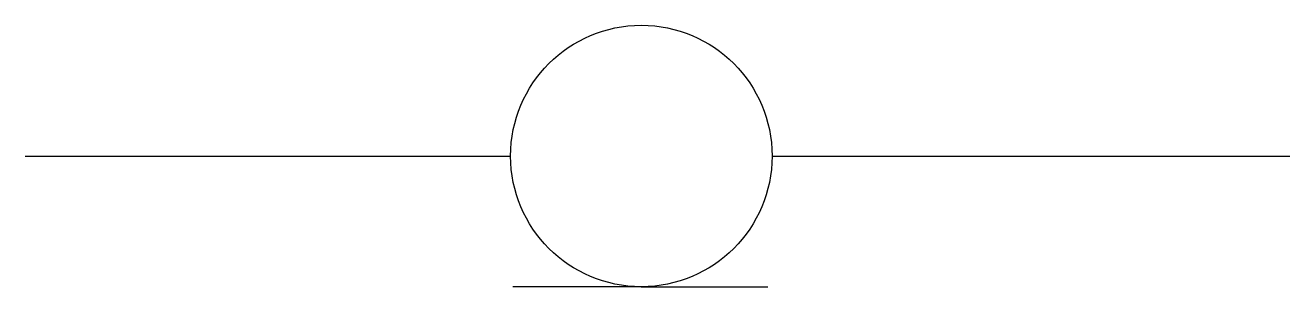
# Model space of a CAD drawing. Header units: metres. Extents: x -22420 to -21044, y -148575 to -148290.
import ezdxf

# ---------------------------------------------------------------- set-up
doc = ezdxf.new("R2010")
doc.units = ezdxf.units.M
doc.layers.add('DET1', color=1, linetype='Continuous')
doc.layers.add('G', color=3, linetype='Continuous')

msp = doc.modelspace()

# ---------------------------------------------------------------- linework, layer by layer
at = {"layer": 'DET1'}
for q in [(-21889.23, -148574.7), (-21611.84, -148574.7)]:
    msp.add_line((-21749.35, -148574.7), q, dxfattribs=at)
msp.add_circle((-21749.35, -148432.47), 142.23, dxfattribs=at)
at = {"layer": 'G'}
for p, q in [((-22419.82, -148432.47), (-21891.58, -148432.47)), ((-21607.12, -148432.47), (-21043.68, -148432.47))]:
    msp.add_line(p, q, dxfattribs=at)

doc.saveas('drawing.dxf')
